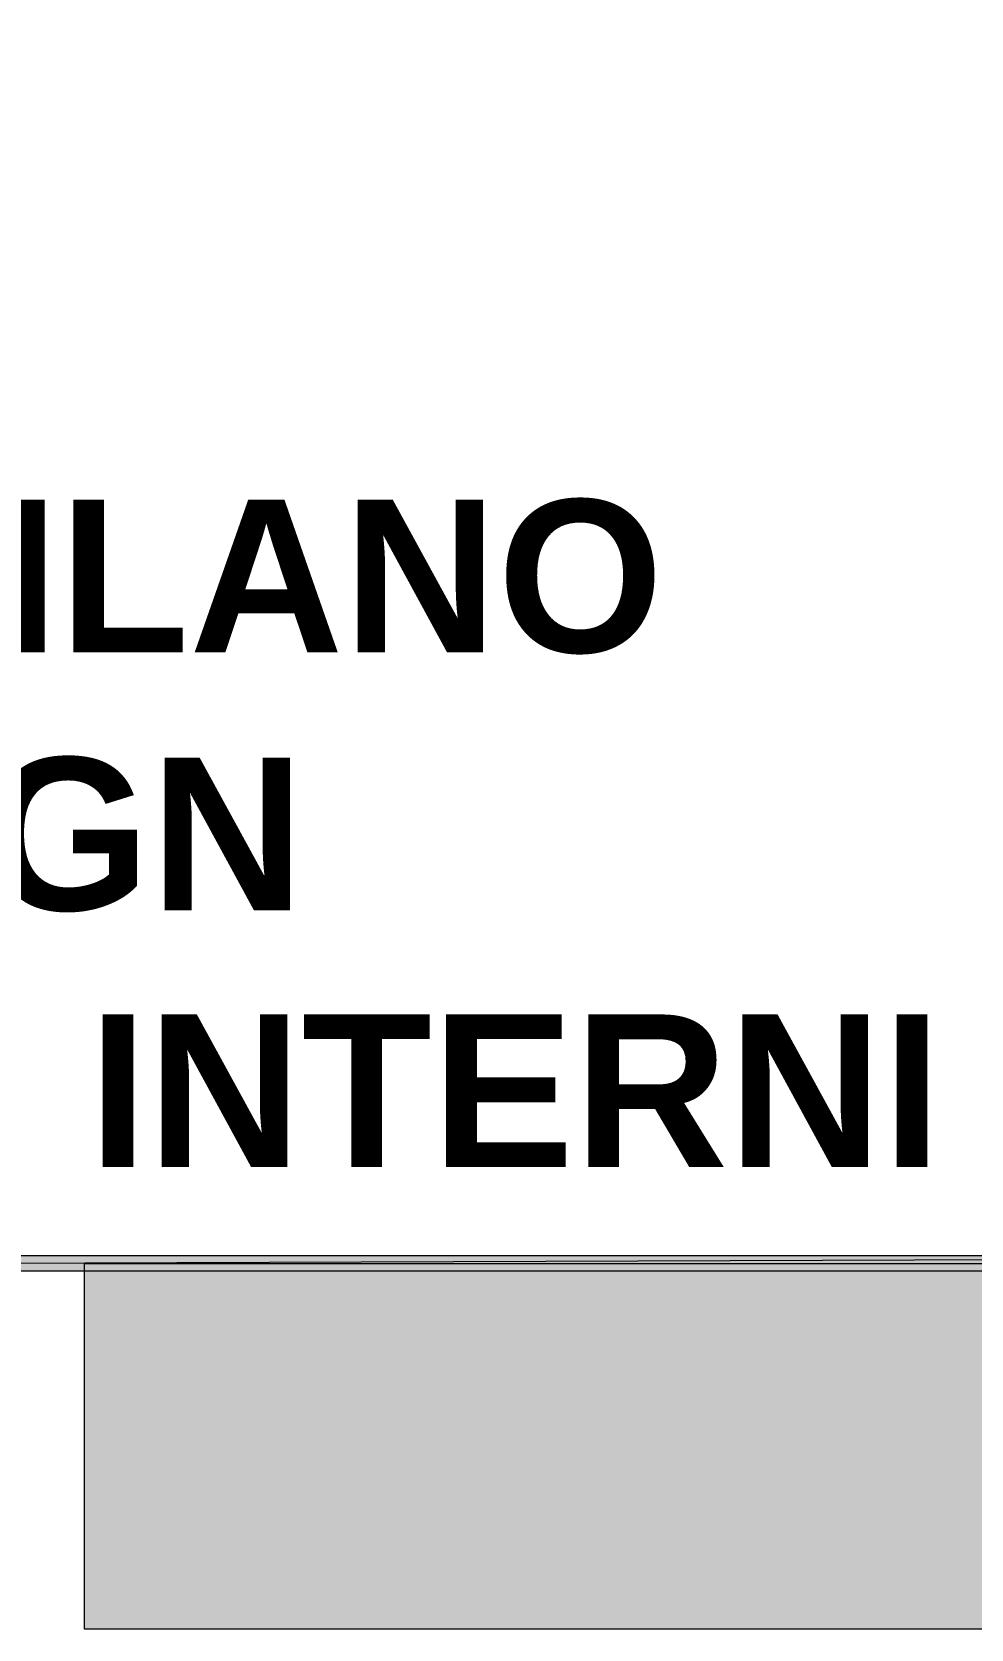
# Model space of a CAD drawing. Header units: centimetres. Extents: x -2268 to 3476, y -1681 to 1470.
# Drawn here: x 644.87 to 650.4, y 19.32 to 28.74 of the extents above; entities that cross this region are included whole.
import ezdxf

# ---------------------------------------------------------------- set-up
doc = ezdxf.new("R2010")
doc.units = ezdxf.units.CM
doc.layers.add('PDF _Geometria_Num_Penna__1', color=7, linetype='Continuous', lineweight=18, true_color=0xc6c8ca)
doc.layers.add('PDF _Riempimenti solidi_Num_Penna__1', color=7, linetype='Continuous', lineweight=18, true_color=0xc6c8ca)
for name, color, linetype, lineweight in [('PDF _Geometria_Num_Penna__7', 7, 'Continuous', 18), ('PDF _Riempimenti solidi_Num_Penna__7', 7, 'Continuous', 18), ('PDF _Testo_Num_Penna__7', 7, 'Continuous', 18)]:
    doc.layers.add(name, color=color, linetype=linetype, lineweight=lineweight)
doc.styles.add('GENERATED_STYLE_2', font='Arial Bold.ttf')

msp = doc.modelspace()

# ---------------------------------------------------------------- hatches: boundary and pattern name
at = {"layer": 'PDF _Riempimenti solidi_Num_Penna__1', "linetype": 'Continuous', "lineweight": 18, "true_color": 0xc6c8ca}
for points in [[(657.6782, 21.4749), (645.1787, 21.4749), (660.5517, 19.3211)], [(645.1787, 21.4749), (660.5517, 19.3211), (645.1787, 19.3211)]]:
    msp.add_hatch(color=9, dxfattribs=at).paths.add_polyline_path(points)
at = {"layer": 'PDF _Riempimenti solidi_Num_Penna__7', "linetype": 'Continuous', "lineweight": 18}
for points in [[(632.6792, 21.5225), (632.6792, 21.4326), (657.678, 21.5225)], [(632.6792, 21.4326), (657.678, 21.4326), (657.678, 21.5225)]]:
    msp.add_hatch(color=7, dxfattribs=at).paths.add_polyline_path(points)

# ---------------------------------------------------------------- linework, layer by layer
at = {"layer": 'PDF _Geometria_Num_Penna__1', "color": 9, "linetype": 'Continuous', "lineweight": 18, "true_color": 0xc6c8ca, "flags": 128}
msp.add_lwpolyline([(645.1787, 21.4749), (657.6782, 21.4749), (657.6782, 28.7354), (660.5517, 28.7354), (660.5517, 19.3211), (645.1787, 19.3211)], close=True, dxfattribs=at)
at = {"layer": 'PDF _Geometria_Num_Penna__7', "color": 7, "linetype": 'Continuous', "lineweight": 18, "flags": 128}
for points in [[(657.6782, 21.4325), (657.6782, 21.5225), (632.6792, 21.4325)], [(657.6782, 21.5225), (632.6792, 21.4325), (632.6792, 21.5225)]]:
    msp.add_lwpolyline(points, close=True, dxfattribs=at)

# ---------------------------------------------------------------- texts
at = {"layer": 'PDF _Testo_Num_Penna__7', "color": 7, "linetype": 'Continuous', "lineweight": 18, "char_height": 0.900042, "attachment_point": 7, "style": 'GENERATED_STYLE_2'}
for s, insert in [('\\A1;POLITECNICO DI MILANO', (633.0855, 25.0652)), ('\\A1;SCUOLA DEL DESIGN', (633.1332, 23.5451)), ('\\A1;C.L. DESIGN DEGLI INTERNI', (633.1169, 22.0313))]:
    msp.add_mtext(s, dxfattribs=dict(at, insert=insert))

doc.saveas('drawing.dxf')
